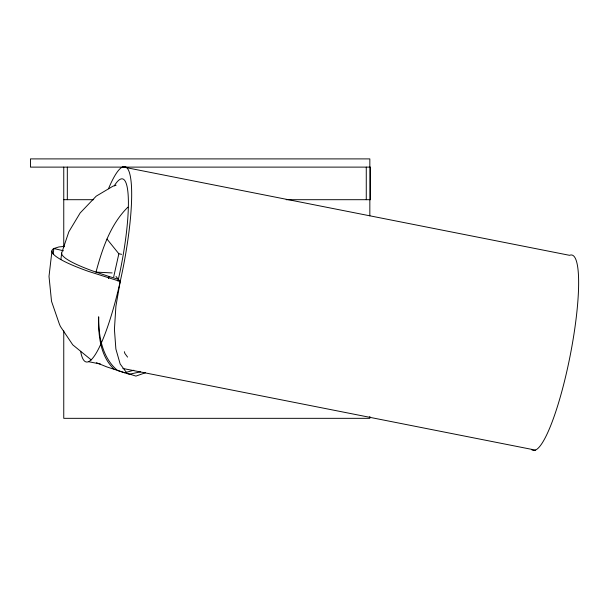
<?xml version="1.0" encoding="UTF-8"?>
<svg xmlns="http://www.w3.org/2000/svg" width="609" height="609" viewBox="0 0 609 609"><rect width="100%" height="100%" fill="white"/><g stroke="black" fill="none" stroke-linecap="round" stroke-linejoin="round"><path stroke-width="0.91" d="M51.971 250.878L49.009 276.372L51.521 301.288L59.324 323.942L60.375 326.409L72.753 344.831L91.266 359.949M53.189 254.197L53.851 248.525L58.867 246.942L64.211 246.424M60.908 259.533L61.669 253.032L68.855 231.763L80.152 212.967L96.199 196.174L112.962 186.187L116.091 185.205M108.638 278.275L108.927 276.456L95.027 271.797A108.63 15.004 12.6 0 1 61.669 253.032M108.501 278.229L108.805 276.41L118.382 279.287L117.94 281.061M108.486 188.744A99.572 17.867 -78.8 0 1 130.912 179.959A99.572 17.867 -78.8 0 1 120.224 281.442L115.9 306.289L114.423 329.347L115.877 349.026L120.163 363.992L126.999 373.233L135.921 376.103L145.437 372.731M113.685 276.889L118.846 253.77L106.994 239.063M127.898 207.151C110.358 224.432 102.251 248.868 95.994 272.116L112.132 272.923M133.828 370.249L124.723 372.746L106.758 366.884L96.481 362.72M140.618 371.817L129.23 374.261L117.567 370.508C102.068 357.574 98.452 335.993 98.673 316.809C98.201 335.201 100.127 356.189 114.355 369.435M63.755 199.699L93.71 199.699M286.184 199.699L370.523 199.699L370.523 167.117L30.45 167.117L30.45 158.896L369.838 158.896L369.838 215.852M122.653 166.912L569.598 255.331A99.572 17.867 -78.8 0 1 570.367 354.613A99.572 17.867 -78.8 0 1 531.726 449.701M88.518 361.677L100.485 364.045M122.889 368.475L535.463 450.104M118.846 253.77L121.64 254.326M63.465 250.779L53.851 248.525A118.565 16.374 12.6 0 0 88.381 271.355L120.224 281.442A99.45 17.844 -78.8 0 1 100.698 344.382L100.668 344.458A99.572 17.867 -78.8 0 1 80.654 351.317M115.992 276.486L120.224 281.442M127.57 357.102L124.853 353.433L124.358 351.69M369.838 416.427L369.838 418.33L63.755 418.33L63.755 330.877M366.268 167.117L366.268 199.699M67.317 167.117L67.317 199.699M63.755 167.117L63.755 247.224M114.286 185.821A87.072 15.621 -78.8 0 1 128.278 197.293A87.072 15.621 -78.8 0 1 118.382 279.287"/></g></svg>
